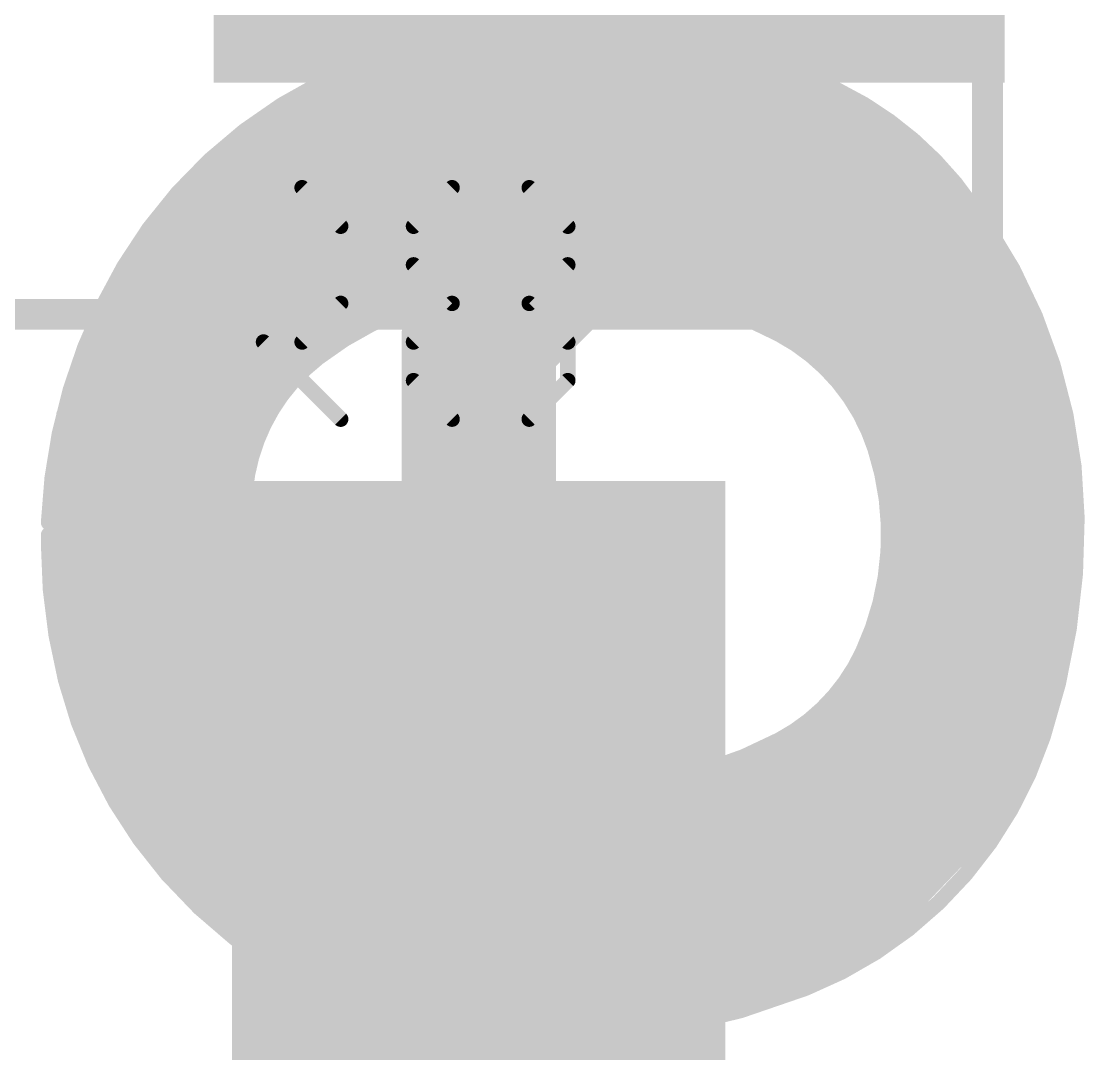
# Model space of a CAD drawing. Extents: x -26 to 81, y -15 to 33.
# Drawn here: x 6.866 to 8.618, y 10.499 to 12.2 of the extents above; entities that cross this region are included whole.
import ezdxf

# ---------------------------------------------------------------- set-up
doc = ezdxf.new("R2010")
doc.units = 0
for name, color, linetype in [('1', 12, 'CONTINUOUS'), ('22', 53, 'CONTINUOUS'), ('25', 253, 'CONTINUOUS'), ('29', 253, 'CONTINUOUS'), ('31', 253, 'CONTINUOUS'), ('39', 12, 'CONTINUOUS')]:
    doc.layers.add(name, color=color, linetype=linetype)

# ---------------------------------------------------------------- blocks, each defined once
blk = doc.blocks.new('RECT')
blk.add_solid([(-0.5, -0.5), (0.5, -0.5), (-0.5, 0.5), (0.5, 0.5)])

msp = doc.modelspace()

# ---------------------------------------------------------------- linework, layer by layer
at = {"layer": '1', "const_width": 0.254}
for points in [[(7.835, 12.7), (7.835, 11.899)], [(7.62, 11.684), (7.835, 11.899)], [(7.62, 10.2362), (7.62, 11.684)]]:
    msp.add_lwpolyline(points, dxfattribs=at)
at = {"layer": '1', "const_width": 0.127}
for points in [[(7.8799, 11.8541, 1), (7.7901, 11.9439)], [(7.7715, 11.899, 1), (7.8985, 11.899)], [(7.6835, 11.684, 1), (7.5565, 11.684)], [(7.5751, 11.7289, 1), (7.6649, 11.6391)]]:
    msp.add_lwpolyline(points, format="xyb", dxfattribs=at)
at = {"layer": '22', "const_width": 0.0254}
for points in [[(7.7318, 12.1844), (7.3762, 12.1031)], [(8.1204, 12.1234), (7.7318, 12.1844)], [(7.6539, 12.1666), (7.8452, 12.1666)], [(7.5428, 12.1412), (8.007, 12.1412)], [(7.4318, 12.1158), (8.1322, 12.1158)], [(8.3693, 11.9634), (8.1204, 12.1234)], [(7.3762, 12.1031), (7.1044, 11.8897)], [(7.36, 12.0904), (8.1717, 12.0904)], [(7.3277, 12.065), (8.2112, 12.065)], [(7.2953, 12.0396), (8.2508, 12.0396)], [(7.263, 12.0142), (8.2903, 12.0142)], [(7.2306, 11.9888), (8.3298, 11.9888)], [(7.1983, 11.9634), (8.3693, 11.9634)], [(8.5471, 11.6789), (8.3693, 11.9634)], [(7.1659, 11.938), (8.3852, 11.938)], [(7.1336, 11.9126), (8.401, 11.9126)], [(7.1044, 11.8897), (6.9367, 11.5519)], [(7.1032, 11.8872), (8.4169, 11.8872)], [(7.0906, 11.8618), (8.4328, 11.8618)], [(7.0779, 11.8364), (8.4487, 11.8364)], [(7.0653, 11.811), (8.4645, 11.811)], [(7.0527, 11.7856), (8.4804, 11.7856)], [(7.5006, 11.7399), (7.6505, 11.7678)], [(7.6505, 11.7678), (7.8384, 11.7729)], [(7.8384, 11.7729), (7.9654, 11.7551)], [(7.0401, 11.7602), (7.6097, 11.7602)], [(7.929, 11.7602), (8.4963, 11.7602)], [(7.9654, 11.7551), (8.0823, 11.717)], [(7.0275, 11.7348), (7.4891, 11.7348)], [(7.4092, 11.6992), (7.5006, 11.7399)], [(8.0277, 11.7348), (8.5122, 11.7348)], [(7.0149, 11.7094), (7.4321, 11.7094)], [(8.0823, 11.717), (8.189, 11.6611)], [(8.0968, 11.7094), (8.528, 11.7094)], [(7.2974, 11.618), (7.4092, 11.6992)], [(7.0023, 11.684), (7.3883, 11.684)], [(8.1453, 11.684), (8.5439, 11.684)], [(8.5877, 11.3792), (8.5471, 11.6789)], [(6.9897, 11.6586), (7.3533, 11.6586)], [(8.189, 11.6611), (8.2931, 11.491)], [(8.1905, 11.6586), (8.5499, 11.6586)], [(6.9771, 11.6332), (7.3183, 11.6332)], [(8.2061, 11.6332), (8.5533, 11.6332)], [(6.9645, 11.6078), (7.2918, 11.6078)], [(7.2314, 11.4986), (7.2974, 11.618)], [(8.2216, 11.6078), (8.5567, 11.6078)], [(6.9518, 11.5824), (7.2777, 11.5824)], [(8.2372, 11.5824), (8.5602, 11.5824)], [(6.9367, 11.5519), (6.919, 11.4046)], [(6.9392, 11.557), (7.2637, 11.557)], [(8.2527, 11.557), (8.5636, 11.557)], [(6.9343, 11.5316), (7.2496, 11.5316)], [(8.2683, 11.5316), (8.5671, 11.5316)], [(6.9312, 11.5062), (7.2356, 11.5062)], [(7.2161, 11.3868), (7.2314, 11.4986)], [(8.2838, 11.5062), (8.5705, 11.5062)], [(6.9282, 11.4808), (7.229, 11.4808)], [(8.2931, 11.491), (8.316, 11.3106)], [(8.2944, 11.4808), (8.5739, 11.4808)], [(6.9251, 11.4554), (7.2255, 11.4554)], [(8.2976, 11.4554), (8.5774, 11.4554)], [(6.9221, 11.43), (7.222, 11.43)], [(8.3008, 11.43), (8.5808, 11.43)], [(6.919, 11.4046), (6.919, 11.3995)], [(6.919, 11.4046), (7.2185, 11.4046)], [(6.919, 11.3995), (6.924, 11.3868)], [(7.2339, 11.3741), (7.2339, 11.397)], [(8.3041, 11.4046), (8.5843, 11.4046)], [(6.924, 11.3868), (7.2161, 11.3868)], [(8.3073, 11.3792), (8.5877, 11.3792)], [(8.5623, 11.1277), (8.5877, 11.3792)], [(6.9113, 11.3741), (7.2339, 11.3741)], [(7.2288, 11.3538), (6.9113, 11.3538)], [(6.9113, 11.3538), (6.9113, 11.3386)], [(7.2187, 11.3436), (6.9215, 11.3386)], [(7.2187, 11.3335), (7.2187, 11.3436)], [(8.3105, 11.3538), (8.5851, 11.3538)], [(6.9215, 11.3386), (6.9469, 11.1379)], [(6.9228, 11.3284), (7.2191, 11.3284)], [(7.2288, 11.2116), (7.2187, 11.3335)], [(8.3137, 11.3284), (8.5826, 11.3284)], [(8.316, 11.3106), (8.255, 11.1303)], [(6.926, 11.303), (7.2212, 11.303)], [(8.3134, 11.303), (8.58, 11.303)], [(6.9292, 11.2776), (7.2233, 11.2776)], [(8.3048, 11.2776), (8.5774, 11.2776)], [(6.9324, 11.2522), (7.2254, 11.2522)], [(8.2962, 11.2522), (8.5749, 11.2522)], [(6.9356, 11.2268), (7.2275, 11.2268)], [(8.2877, 11.2268), (8.5723, 11.2268)], [(6.9389, 11.2014), (7.2343, 11.2014)], [(7.2822, 11.1125), (7.2288, 11.2116)], [(8.2791, 11.2014), (8.5697, 11.2014)], [(6.9421, 11.176), (7.248, 11.176)], [(8.2705, 11.176), (8.5672, 11.176)], [(6.9453, 11.1506), (7.2617, 11.1506)], [(8.2619, 11.1506), (8.5646, 11.1506)], [(6.9469, 11.1379), (7.0028, 10.9753)], [(8.255, 11.1303), (8.1534, 11.0185)], [(6.9513, 11.1252), (7.2754, 11.1252)], [(7.366, 11.0261), (7.2822, 11.1125)], [(8.2504, 11.1252), (8.5614, 11.1252)], [(8.4988, 10.9423), (8.5623, 11.1277)], [(6.96, 11.0998), (7.2945, 11.0998)], [(8.2273, 11.0998), (8.5527, 11.0998)], [(6.9687, 11.0744), (7.3192, 11.0744)], [(8.2042, 11.0744), (8.544, 11.0744)], [(6.9775, 11.049), (7.3438, 11.049)], [(8.1811, 11.049), (8.5353, 11.049)], [(7.5311, 10.9499), (7.366, 11.0261)], [(6.9862, 11.0236), (7.3714, 11.0236)], [(8.1534, 11.0185), (8.0289, 10.9626)], [(8.158, 11.0236), (8.5266, 11.0236)], [(6.9949, 10.9982), (7.4264, 10.9982)], [(8.1082, 10.9982), (8.5179, 10.9982)], [(7.0028, 10.9753), (7.1399, 10.7772)], [(7.0045, 10.9728), (7.4815, 10.9728)], [(8.0516, 10.9728), (8.5092, 10.9728)], [(8.0289, 10.9626), (7.8715, 10.9245)], [(7.0221, 10.9474), (7.5504, 10.9474)], [(7.7267, 10.9245), (7.5311, 10.9499)], [(7.9661, 10.9474), (8.5005, 10.9474)], [(8.4201, 10.8306), (8.4988, 10.9423)], [(7.0397, 10.922), (8.4845, 10.922)], [(7.8715, 10.9245), (7.7267, 10.9245)], [(7.0573, 10.8966), (8.4666, 10.8966)], [(7.0748, 10.8712), (8.4487, 10.8712)], [(7.0924, 10.8458), (8.4308, 10.8458)], [(7.11, 10.8204), (8.4103, 10.8204)], [(8.3058, 10.7112), (8.4201, 10.8306)], [(7.1276, 10.795), (8.386, 10.795)], [(7.1399, 10.7772), (7.2669, 10.668)], [(7.1487, 10.7696), (8.3617, 10.7696)], [(7.1783, 10.7442), (8.3374, 10.7442)], [(7.2078, 10.7188), (8.3131, 10.7188)], [(8.1763, 10.6299), (8.3058, 10.7112)], [(7.2374, 10.6934), (8.2774, 10.6934)], [(7.2669, 10.668), (7.5006, 10.5639)], [(7.2669, 10.668), (8.237, 10.668)], [(7.3239, 10.6426), (8.1965, 10.6426)], [(7.9299, 10.5613), (8.1763, 10.6299)], [(7.3809, 10.6172), (8.1307, 10.6172)], [(7.438, 10.5918), (8.0395, 10.5918)], [(7.495, 10.5664), (7.9482, 10.5664)], [(7.5006, 10.5639), (7.7191, 10.5359)], [(7.7191, 10.5359), (7.9299, 10.5613)], [(7.6793, 10.541), (7.7614, 10.541)]]:
    msp.add_lwpolyline(points, dxfattribs=at)
at = {"layer": '22'}
for points, const_width in [([(7.9578, 12.1717, 0.0851), (7.5743, 12.1691)], 0.0254), ([(7.7328, 12.1907, 1), (7.7308, 12.1781)], 0.0127), ([(7.7332, 12.1782, 1), (7.7304, 12.1906)], 0.0127), ([(7.5743, 12.1691, 0.2183), (7.0358, 11.7958)], 0.0254), ([(7.5732, 12.1754, 1), (7.5754, 12.1628)], 0.0127), ([(7.5754, 12.1628, 1), (7.5732, 12.1754)], 0.0127), ([(7.6539, 12.173, 1), (7.6539, 12.1603)], 0.0127), ([(7.8452, 12.1603, 1), (7.8452, 12.173)], 0.0127), ([(8.255, 12.0625, 0.0949), (7.9578, 12.1717)], 0.0254), ([(7.9588, 12.178, 1), (7.9568, 12.1654)], 0.0127), ([(7.9568, 12.1654, 1), (7.9588, 12.178)], 0.0127), ([(7.5428, 12.1476, 1), (7.5428, 12.1349)], 0.0127), ([(8.007, 12.1349, 1), (8.007, 12.1476)], 0.0127), ([(7.4318, 12.1221, 1), (7.4318, 12.1095)], 0.0127), ([(8.1238, 12.1287, 1), (8.117, 12.1181)], 0.0127), ([(8.1194, 12.1171, 1), (8.1214, 12.1297)], 0.0127), ([(8.1322, 12.1095, 1), (8.1322, 12.1221)], 0.0127), ([(7.3748, 12.1093, 1), (7.3776, 12.0969)], 0.0127), ([(7.3801, 12.0981, 1), (7.3723, 12.1081)], 0.0127), ([(7.36, 12.0968, 1), (7.36, 12.0841)], 0.0127), ([(8.1717, 12.0841, 1), (8.1717, 12.0968)], 0.0127), ([(7.3277, 12.0714, 1), (7.3277, 12.0587)], 0.0127), ([(8.2112, 12.0587, 1), (8.2112, 12.0714)], 0.0127), ([(8.4049, 11.9329, 0.0859), (8.255, 12.0625)], 0.0254), ([(8.2583, 12.0679, 1), (8.2517, 12.0571)], 0.0127), ([(8.2517, 12.0571, 1), (8.2583, 12.0679)], 0.0127), ([(7.2953, 12.0459, 1), (7.2953, 12.0333)], 0.0127), ([(8.2508, 12.0333, 1), (8.2508, 12.0459)], 0.0127), ([(7.263, 12.0206, 1), (7.263, 12.0079)], 0.0127), ([(8.2903, 12.0079, 1), (8.2903, 12.0206)], 0.0127), ([(7.2306, 11.9952, 1), (7.2306, 11.9825)], 0.0127), ([(8.3298, 11.9825, 1), (8.3298, 11.9952)], 0.0127), ([(7.1983, 11.9697, 1), (7.1983, 11.9571)], 0.0127), ([(8.3747, 11.9668, 1), (8.3639, 11.96)], 0.0127), ([(8.3659, 11.9581, 1), (8.3727, 11.9687)], 0.0127), ([(8.3693, 11.9571, 1), (8.3693, 11.9697)], 0.0127), ([(7.1659, 11.9444, 1), (7.1659, 11.9317)], 0.0127), ([(8.3852, 11.9317, 1), (8.3852, 11.9444)], 0.0127), ([(8.6055, 11.3817, 0.1703), (8.4049, 11.9329)], 0.0254), ([(8.4098, 11.9369, 1), (8.4, 11.9289)], 0.0127), ([(8.4, 11.9289, 1), (8.4098, 11.9369)], 0.0127), ([(7.1336, 11.919, 1), (7.1336, 11.9063)], 0.0127), ([(8.401, 11.9063, 1), (8.401, 11.919)], 0.0127), ([(7.1032, 11.8935, 1), (7.1032, 11.8809)], 0.0127), ([(7.1005, 11.8947, 1), (7.1083, 11.8847)], 0.0127), ([(7.1101, 11.8869, 1), (7.0987, 11.8925)], 0.0127), ([(8.4169, 11.8809, 1), (8.4169, 11.8935)], 0.0127), ([(7.0906, 11.8681, 1), (7.0906, 11.8555)], 0.0127), ([(8.4328, 11.8555, 1), (8.4328, 11.8681)], 0.0127), ([(7.0779, 11.8428, 1), (7.0779, 11.8301)], 0.0127), ([(8.4487, 11.8301, 1), (8.4487, 11.8428)], 0.0127), ([(7.0358, 11.7958, 0.1246), (6.9113, 11.3741)], 0.0254), ([(7.0413, 11.7926, 1), (7.0303, 11.799)], 0.0127), ([(7.0653, 11.8173, 1), (7.0653, 11.8047)], 0.0127), ([(8.4645, 11.8047, 1), (8.4645, 11.8173)], 0.0127), ([(7.0303, 11.799, 1), (7.0413, 11.7926)], 0.0127), ([(7.0527, 11.7919, 1), (7.0527, 11.7793)], 0.0127), ([(8.4804, 11.7793, 1), (8.4804, 11.7919)], 0.0127), ([(7.6503, 11.7741, 1), (7.6507, 11.7615)], 0.0127), ([(7.6517, 11.7616, 1), (7.6493, 11.774)], 0.0127), ([(7.8393, 11.7792, 1), (7.8375, 11.7666)], 0.0127), ([(7.8386, 11.7666, 1), (7.8382, 11.7792)], 0.0127), ([(7.0401, 11.7666, 1), (7.0401, 11.7539)], 0.0127), ([(7.6403, 11.7551, 0.1478), (7.3558, 11.6459)], 0.0254), ([(7.6097, 11.7539, 1), (7.6097, 11.7666)], 0.0127), ([(7.8867, 11.7526, 0.0416), (7.6403, 11.7551)], 0.0254), ([(7.6398, 11.7614, 1), (7.6408, 11.7488)], 0.0127), ([(7.6408, 11.7488, 1), (7.6398, 11.7614)], 0.0127), ([(8.1153, 11.684, 0.0995), (7.8867, 11.7526)], 0.0254), ([(7.8873, 11.7589, 1), (7.8861, 11.7463)], 0.0127), ([(7.8861, 11.7463, 1), (7.8873, 11.7589)], 0.0127), ([(7.929, 11.7666, 1), (7.929, 11.7539)], 0.0127), ([(7.9674, 11.7611, 1), (7.9634, 11.7491)], 0.0127), ([(7.9645, 11.7488, 1), (7.9663, 11.7614)], 0.0127), ([(8.4963, 11.7539, 1), (8.4963, 11.7666)], 0.0127), ([(7.0275, 11.7411, 1), (7.0275, 11.7285)], 0.0127), ([(7.4891, 11.7285, 1), (7.4891, 11.7411)], 0.0127), ([(7.4994, 11.7461, 1), (7.5018, 11.7337)], 0.0127), ([(7.5032, 11.7341, 1), (7.498, 11.7457)], 0.0127), ([(8.0277, 11.7411, 1), (8.0277, 11.7285)], 0.0127), ([(8.5122, 11.7285, 1), (8.5122, 11.7411)], 0.0127), ([(7.0149, 11.7157, 1), (7.0149, 11.7031)], 0.0127), ([(7.4321, 11.7031, 1), (7.4321, 11.7157)], 0.0127), ([(8.0852, 11.7226, 1), (8.0794, 11.7114)], 0.0127), ([(8.0803, 11.711, 1), (8.0843, 11.723)], 0.0127), ([(8.0968, 11.7157, 1), (8.0968, 11.7031)], 0.0127), ([(8.528, 11.7031, 1), (8.528, 11.7157)], 0.0127), ([(7.4066, 11.705, 1), (7.4118, 11.6934)], 0.0127), ([(7.4129, 11.6941, 1), (7.4055, 11.7043)], 0.0127), ([(7.0023, 11.6904, 1), (7.0023, 11.6777)], 0.0127), ([(7.3883, 11.6777, 1), (7.3883, 11.6904)], 0.0127), ([(8.2728, 11.496, 0.1942), (8.1153, 11.684)], 0.0254), ([(8.1183, 11.6896, 1), (8.1123, 11.6784)], 0.0127), ([(8.1123, 11.6784, 1), (8.1183, 11.6896)], 0.0127), ([(8.1453, 11.6904, 1), (8.1453, 11.6777)], 0.0127), ([(8.5534, 11.6798, 1), (8.5408, 11.678)], 0.0127), ([(8.5417, 11.6755, 1), (8.5525, 11.6823)], 0.0127), ([(8.5439, 11.6777, 1), (8.5439, 11.6904)], 0.0127), ([(6.9897, 11.6649, 1), (6.9897, 11.6523)], 0.0127), ([(7.3533, 11.6523, 1), (7.3533, 11.6649)], 0.0127), ([(8.1944, 11.6644, 1), (8.1836, 11.6578)], 0.0127), ([(8.1905, 11.6649, 1), (8.1905, 11.6523)], 0.0127), ([(8.1861, 11.6555, 1), (8.1919, 11.6667)], 0.0127), ([(8.5499, 11.6523, 1), (8.5499, 11.6649)], 0.0127), ([(7.3558, 11.6459, 0.2316), (7.2339, 11.397)], 0.0254), ([(7.3519, 11.6509, 1), (7.3597, 11.6409)], 0.0127), ([(7.3597, 11.6409, 1), (7.3519, 11.6509)], 0.0127), ([(6.9771, 11.6395, 1), (6.9771, 11.6269)], 0.0127), ([(7.3183, 11.6269, 1), (7.3183, 11.6395)], 0.0127), ([(8.2061, 11.6395, 1), (8.2061, 11.6269)], 0.0127), ([(8.5533, 11.6269, 1), (8.5533, 11.6395)], 0.0127), ([(6.9645, 11.6142, 1), (6.9645, 11.6015)], 0.0127), ([(7.2937, 11.6231, 1), (7.3011, 11.6129)], 0.0127), ([(7.303, 11.6149, 1), (7.2918, 11.6211)], 0.0127), ([(7.2918, 11.6015, 1), (7.2918, 11.6142)], 0.0127), ([(8.2216, 11.6142, 1), (8.2216, 11.6015)], 0.0127), ([(8.5567, 11.6015, 1), (8.5567, 11.6142)], 0.0127), ([(6.9518, 11.5887, 1), (6.9518, 11.5761)], 0.0127), ([(7.2777, 11.5761, 1), (7.2777, 11.5887)], 0.0127), ([(8.2372, 11.5887, 1), (8.2372, 11.5761)], 0.0127), ([(8.5602, 11.5761, 1), (8.5602, 11.5887)], 0.0127), ([(6.943, 11.5511, 1), (6.9304, 11.5527)], 0.0127), ([(6.9392, 11.5633, 1), (6.9392, 11.5507)], 0.0127), ([(7.2637, 11.5507, 1), (7.2637, 11.5633)], 0.0127), ([(8.2527, 11.5633, 1), (8.2527, 11.5507)], 0.0127), ([(8.5636, 11.5507, 1), (8.5636, 11.5633)], 0.0127), ([(6.931, 11.5547, 1), (6.9424, 11.5491)], 0.0127), ([(6.9343, 11.538, 1), (6.9343, 11.5253)], 0.0127), ([(7.2496, 11.5253, 1), (7.2496, 11.538)], 0.0127), ([(8.2683, 11.538, 1), (8.2683, 11.5253)], 0.0127), ([(8.5671, 11.5253, 1), (8.5671, 11.538)], 0.0127), ([(6.9312, 11.5125, 1), (6.9312, 11.4999)], 0.0127), ([(7.2377, 11.4977, 1), (7.2251, 11.4995)], 0.0127), ([(7.2356, 11.4999, 1), (7.2356, 11.5125)], 0.0127), ([(8.2838, 11.5125, 1), (8.2838, 11.4999)], 0.0127), ([(8.5705, 11.4999, 1), (8.5705, 11.5125)], 0.0127), ([(6.9282, 11.4871, 1), (6.9282, 11.4745)], 0.0127), ([(7.2258, 11.5017, 1), (7.237, 11.4955)], 0.0127), ([(7.229, 11.4745, 1), (7.229, 11.4871)], 0.0127), ([(8.2525, 11.1608, 0.1897), (8.2728, 11.496)], 0.0254), ([(8.2788, 11.498, 1), (8.2668, 11.494)], 0.0127), ([(8.2668, 11.494, 1), (8.2788, 11.498)], 0.0127), ([(8.2994, 11.4918, 1), (8.2868, 11.4902)], 0.0127), ([(8.2877, 11.4877, 1), (8.2985, 11.4943)], 0.0127), ([(8.2944, 11.4871, 1), (8.2944, 11.4745)], 0.0127), ([(8.5739, 11.4745, 1), (8.5739, 11.4871)], 0.0127), ([(6.9251, 11.4618, 1), (6.9251, 11.4491)], 0.0127), ([(7.2255, 11.4491, 1), (7.2255, 11.4618)], 0.0127), ([(8.2976, 11.4618, 1), (8.2976, 11.4491)], 0.0127), ([(8.5774, 11.4491, 1), (8.5774, 11.4618)], 0.0127), ([(6.9221, 11.4363, 1), (6.9221, 11.4237)], 0.0127), ([(7.222, 11.4237, 1), (7.222, 11.4363)], 0.0127), ([(8.3008, 11.4363, 1), (8.3008, 11.4237)], 0.0127), ([(8.5808, 11.4237, 1), (8.5808, 11.4363)], 0.0127), ([(6.919, 11.4109, 1), (6.919, 11.3983)], 0.0127), ([(6.9249, 11.4018, 1), (6.9131, 11.3972)], 0.0127), ([(6.9127, 11.4054, 1), (6.9253, 11.4038)], 0.0127), ([(6.9254, 11.4046, 1), (6.9127, 11.4046)], 0.0127), ([(6.9127, 11.3995, 1), (6.9254, 11.3995)], 0.0127), ([(7.2185, 11.3983, 1), (7.2185, 11.4109)], 0.0127), ([(7.2403, 11.397, 1), (7.2275, 11.397)], 0.0127), ([(8.3041, 11.4109, 1), (8.3041, 11.3983)], 0.0127), ([(8.5843, 11.3983, 1), (8.5843, 11.4109)], 0.0127), ([(6.924, 11.3932, 1), (6.924, 11.3805)], 0.0127), ([(6.9181, 11.3845, 1), (6.9299, 11.3891)], 0.0127), ([(7.2098, 11.3877, 1), (7.2224, 11.3859)], 0.0127), ([(7.2161, 11.3805, 1), (7.2161, 11.3932)], 0.0127), ([(7.2276, 11.397, 1), (7.2402, 11.397)], 0.0127), ([(8.3073, 11.3856, 1), (8.3073, 11.3729)], 0.0127), ([(8.5496, 11.0211, 0.083), (8.6055, 11.3817)], 0.0254), ([(8.594, 11.3786, 1), (8.5814, 11.3798)], 0.0127), ([(8.5877, 11.3729, 1), (8.5877, 11.3856)], 0.0127), ([(8.6118, 11.3818, 1), (8.5992, 11.3816)], 0.0127), ([(8.5992, 11.3816, 1), (8.6118, 11.3818)], 0.0127), ([(6.9113, 11.3804, 1), (6.9113, 11.3678)], 0.0127), ([(6.905, 11.3743, 1), (6.9176, 11.3739)], 0.0127), ([(7.2275, 11.3741, 1), (7.2403, 11.3741)], 0.0127), ([(7.2339, 11.3678, 1), (7.2339, 11.3804)], 0.0127), ([(8.5814, 11.3783, 1), (8.594, 11.3801)], 0.0127), ([(6.9113, 11.3601, 1), (6.9113, 11.3475)], 0.0127), ([(6.9177, 11.3538, 1), (6.905, 11.3538)], 0.0127), ([(7.2251, 11.3436, 1), (7.2123, 11.3436)], 0.0127), ([(7.2188, 11.3373, 1), (7.2186, 11.3499)], 0.0127), ([(7.2288, 11.3538, 0.0828), (7.2542, 11.1963)], 0.0254), ([(7.2351, 11.3538, 1), (7.2225, 11.3538)], 0.0127), ([(7.2288, 11.3475, 1), (7.2288, 11.3601)], 0.0127), ([(8.3105, 11.3601, 1), (8.3105, 11.3475)], 0.0127), ([(8.5851, 11.3475, 1), (8.5851, 11.3601)], 0.0127), ([(6.9113, 11.3386, 0.0624), (6.9393, 11.115)], 0.0254), ([(6.9177, 11.3386, 1), (6.905, 11.3386)], 0.0127), ([(6.905, 11.3386, 1), (6.9177, 11.3386)], 0.0127), ([(6.9278, 11.3394, 1), (6.9152, 11.3378)], 0.0127), ([(6.9214, 11.3449, 1), (6.9216, 11.3323)], 0.0127), ([(6.9228, 11.3347, 1), (6.9228, 11.3221)], 0.0127), ([(7.2123, 11.3335, 1), (7.2251, 11.3335)], 0.0127), ([(7.225, 11.334, 1), (7.2124, 11.333)], 0.0127), ([(7.2191, 11.3221, 1), (7.2191, 11.3347)], 0.0127), ([(8.3137, 11.3347, 1), (8.3137, 11.3221)], 0.0127), ([(8.5826, 11.3221, 1), (8.5826, 11.3347)], 0.0127), ([(8.3097, 11.3098, 1), (8.3223, 11.3114)], 0.0127), ([(8.322, 11.3086, 1), (8.31, 11.3126)], 0.0127), ([(6.926, 11.3094, 1), (6.926, 11.2967)], 0.0127), ([(7.2212, 11.2967, 1), (7.2212, 11.3094)], 0.0127), ([(8.3134, 11.3094, 1), (8.3134, 11.2967)], 0.0127), ([(8.58, 11.2967, 1), (8.58, 11.3094)], 0.0127), ([(6.9292, 11.284, 1), (6.9292, 11.2713)], 0.0127), ([(7.2233, 11.2713, 1), (7.2233, 11.284)], 0.0127), ([(8.3048, 11.284, 1), (8.3048, 11.2713)], 0.0127), ([(8.5774, 11.2713, 1), (8.5774, 11.284)], 0.0127), ([(6.9324, 11.2585, 1), (6.9324, 11.2459)], 0.0127), ([(7.2254, 11.2459, 1), (7.2254, 11.2585)], 0.0127), ([(8.2962, 11.2585, 1), (8.2962, 11.2459)], 0.0127), ([(8.5749, 11.2459, 1), (8.5749, 11.2585)], 0.0127), ([(6.9356, 11.2332, 1), (6.9356, 11.2205)], 0.0127), ([(7.2275, 11.2205, 1), (7.2275, 11.2332)], 0.0127), ([(8.2877, 11.2332, 1), (8.2877, 11.2205)], 0.0127), ([(8.5723, 11.2205, 1), (8.5723, 11.2332)], 0.0127), ([(6.9389, 11.2078, 1), (6.9389, 11.1951)], 0.0127), ([(7.2344, 11.2146, 1), (7.2232, 11.2086)], 0.0127), ([(7.2225, 11.2111, 1), (7.2351, 11.2121)], 0.0127), ([(7.2343, 11.1951, 1), (7.2343, 11.2078)], 0.0127), ([(8.2791, 11.2078, 1), (8.2791, 11.1951)], 0.0127), ([(8.5697, 11.1951, 1), (8.5697, 11.2078)], 0.0127), ([(7.2542, 11.1963, 0.1209), (7.3203, 11.0922)], 0.0254), ([(7.2602, 11.1983, 1), (7.2482, 11.1943)], 0.0127), ([(7.2482, 11.1943, 1), (7.2602, 11.1983)], 0.0127), ([(6.9421, 11.1823, 1), (6.9421, 11.1697)], 0.0127), ([(7.248, 11.1697, 1), (7.248, 11.1823)], 0.0127), ([(8.2705, 11.1823, 1), (8.2705, 11.1697)], 0.0127), ([(8.5672, 11.1697, 1), (8.5672, 11.1823)], 0.0127), ([(6.9453, 11.157, 1), (6.9453, 11.1443)], 0.0127), ([(7.2617, 11.1443, 1), (7.2617, 11.157)], 0.0127), ([(8.1153, 11.016, 0.1633), (8.2525, 11.1608)], 0.0254), ([(8.2467, 11.1635, 1), (8.2583, 11.1581)], 0.0127), ([(8.2583, 11.1581, 1), (8.2467, 11.1635)], 0.0127), ([(8.2619, 11.157, 1), (8.2619, 11.1443)], 0.0127), ([(8.5646, 11.1443, 1), (8.5646, 11.157)], 0.0127), ([(6.9529, 11.14, 1), (6.9409, 11.1358)], 0.0127), ([(6.9406, 11.1371, 1), (6.9532, 11.1387)], 0.0127), ([(8.2597, 11.126, 1), (8.2503, 11.1346)], 0.0127), ([(6.9455, 11.1166, 1), (6.9331, 11.1134)], 0.0127), ([(6.9393, 11.115, 0.1172), (7.1069, 10.795)], 0.0254), ([(6.9513, 11.1316, 1), (6.9513, 11.1189)], 0.0127), ([(7.2754, 11.1189, 1), (7.2754, 11.1316)], 0.0127), ([(7.2868, 11.1169, 1), (7.2776, 11.1081)], 0.0127), ([(8.2504, 11.1316, 1), (8.2504, 11.1189)], 0.0127), ([(8.249, 11.1323, 1), (8.261, 11.1283)], 0.0127), ([(8.556, 11.1283, 1), (8.5686, 11.1271)], 0.0127), ([(8.5683, 11.1256, 1), (8.5563, 11.1298)], 0.0127), ([(8.5614, 11.1189, 1), (8.5614, 11.1316)], 0.0127), ([(6.9331, 11.1134, 1), (6.9455, 11.1166)], 0.0127), ([(6.96, 11.1061, 1), (6.96, 11.0935)], 0.0127), ([(7.2766, 11.1095, 1), (7.2878, 11.1155)], 0.0127), ([(7.2945, 11.0935, 1), (7.2945, 11.1061)], 0.0127), ([(8.2273, 11.1061, 1), (8.2273, 11.0935)], 0.0127), ([(8.5527, 11.0935, 1), (8.5527, 11.1061)], 0.0127), ([(7.3203, 11.0922, 0.1342), (7.554, 10.9652)], 0.0254), ([(7.3247, 11.0968, 1), (7.3159, 11.0876)], 0.0127), ([(7.3159, 11.0876, 1), (7.3247, 11.0968)], 0.0127), ([(6.9687, 11.0808, 1), (6.9687, 11.0681)], 0.0127), ([(7.3192, 11.0681, 1), (7.3192, 11.0808)], 0.0127), ([(8.2042, 11.0808, 1), (8.2042, 11.0681)], 0.0127), ([(8.544, 11.0681, 1), (8.544, 11.0808)], 0.0127), ([(6.9775, 11.0554, 1), (6.9775, 11.0427)], 0.0127), ([(7.3438, 11.0427, 1), (7.3438, 11.0554)], 0.0127), ([(8.1811, 11.0554, 1), (8.1811, 11.0427)], 0.0127), ([(8.5353, 11.0427, 1), (8.5353, 11.0554)], 0.0127), ([(7.3687, 11.0319, 1), (7.3633, 11.0203)], 0.0127), ([(6.9862, 11.0299, 1), (6.9862, 11.0173)], 0.0127), ([(7.3614, 11.0217, 1), (7.3706, 11.0305)], 0.0127), ([(7.3714, 11.0173, 1), (7.3714, 11.0299)], 0.0127), ([(7.8054, 10.9372, 0.1204), (8.1153, 11.016)], 0.0254), ([(8.1123, 11.0216, 1), (8.1183, 11.0104)], 0.0127), ([(8.1183, 11.0104, 1), (8.1123, 11.0216)], 0.0127), ([(8.1487, 11.0228, 1), (8.1581, 11.0142)], 0.0127), ([(8.156, 11.0127, 1), (8.1508, 11.0243)], 0.0127), ([(8.158, 11.0299, 1), (8.158, 11.0173)], 0.0127), ([(8.1585, 10.607, 0.2224), (8.5496, 11.0211)], 0.0254), ([(8.5266, 11.0173, 1), (8.5266, 11.0299)], 0.0127), ([(8.5436, 11.0231, 1), (8.5556, 11.0191)], 0.0127), ([(8.5556, 11.0191, 1), (8.5436, 11.0231)], 0.0127), ([(6.9949, 11.0046, 1), (6.9949, 10.9919)], 0.0127), ([(7.4264, 10.9919, 1), (7.4264, 11.0046)], 0.0127), ([(8.1082, 11.0046, 1), (8.1082, 10.9919)], 0.0127), ([(8.5179, 10.9919, 1), (8.5179, 11.0046)], 0.0127), ([(7.008, 10.9789, 1), (6.9976, 10.9717)], 0.0127), ([(7.0045, 10.9792, 1), (7.0045, 10.9665)], 0.0127), ([(7.4815, 10.9665, 1), (7.4815, 10.9792)], 0.0127), ([(8.0516, 10.9792, 1), (8.0516, 10.9665)], 0.0127), ([(8.5092, 10.9665, 1), (8.5092, 10.9792)], 0.0127), ([(6.9968, 10.9732, 1), (7.0088, 10.9774)], 0.0127), ([(7.554, 10.9652, 0.0602), (7.8054, 10.9372)], 0.0254), ([(7.5555, 10.9714, 1), (7.5525, 10.959)], 0.0127), ([(7.5525, 10.959, 1), (7.5555, 10.9714)], 0.0127), ([(8.0263, 10.9684, 1), (8.0315, 10.9568)], 0.0127), ([(8.0304, 10.9564, 1), (8.0274, 10.9688)], 0.0127), ([(7.0221, 10.9537, 1), (7.0221, 10.9411)], 0.0127), ([(7.5319, 10.9562, 1), (7.5303, 10.9436)], 0.0127), ([(7.5284, 10.9441, 1), (7.5338, 10.9557)], 0.0127), ([(7.5504, 10.9411, 1), (7.5504, 10.9537)], 0.0127), ([(7.8053, 10.9435, 1), (7.8055, 10.9309)], 0.0127), ([(7.8055, 10.9309, 1), (7.8053, 10.9435)], 0.0127), ([(7.9661, 10.9537, 1), (7.9661, 10.9411)], 0.0127), ([(8.4928, 10.9444, 1), (8.5048, 10.9402)], 0.0127), ([(8.504, 10.9386, 1), (8.4936, 10.946)], 0.0127), ([(8.5005, 10.9411, 1), (8.5005, 10.9537)], 0.0127), ([(7.0397, 10.9284, 1), (7.0397, 10.9157)], 0.0127), ([(7.7267, 10.9308, 1), (7.7267, 10.9182)], 0.0127), ([(7.7259, 10.9182, 1), (7.7275, 10.9308)], 0.0127), ([(7.87, 10.9307, 1), (7.873, 10.9183)], 0.0127), ([(7.8715, 10.9182, 1), (7.8715, 10.9308)], 0.0127), ([(8.4845, 10.9157, 1), (8.4845, 10.9284)], 0.0127), ([(7.0573, 10.903, 1), (7.0573, 10.8903)], 0.0127), ([(8.4666, 10.8903, 1), (8.4666, 10.903)], 0.0127), ([(7.0748, 10.8775, 1), (7.0748, 10.8649)], 0.0127), ([(8.4487, 10.8649, 1), (8.4487, 10.8775)], 0.0127), ([(7.0924, 10.8521, 1), (7.0924, 10.8395)], 0.0127), ([(8.4308, 10.8395, 1), (8.4308, 10.8521)], 0.0127), ([(7.11, 10.8268, 1), (7.11, 10.8141)], 0.0127), ([(8.4103, 10.8141, 1), (8.4103, 10.8268)], 0.0127), ([(8.4149, 10.8343, 1), (8.4253, 10.8269)], 0.0127), ([(8.4247, 10.8262, 1), (8.4155, 10.835)], 0.0127), ([(7.1069, 10.795, 0.2195), (7.7165, 10.5207)], 0.0254), ([(7.1117, 10.7992, 1), (7.1021, 10.7908)], 0.0127), ([(7.1021, 10.7908, 1), (7.1117, 10.7992)], 0.0127), ([(7.1276, 10.8013, 1), (7.1276, 10.7887)], 0.0127), ([(8.386, 10.7887, 1), (8.386, 10.8013)], 0.0127), ([(7.144, 10.782, 1), (7.1358, 10.7724)], 0.0127), ([(7.1347, 10.7736, 1), (7.1451, 10.7808)], 0.0127), ([(7.1487, 10.7759, 1), (7.1487, 10.7633)], 0.0127), ([(8.3617, 10.7633, 1), (8.3617, 10.7759)], 0.0127), ([(7.1783, 10.7506, 1), (7.1783, 10.7379)], 0.0127), ([(8.3374, 10.7379, 1), (8.3374, 10.7506)], 0.0127), ([(7.2078, 10.7251, 1), (7.2078, 10.7125)], 0.0127), ([(8.3092, 10.7058, 1), (8.3024, 10.7166)], 0.0127), ([(8.3131, 10.7125, 1), (8.3131, 10.7251)], 0.0127), ([(7.2374, 10.6997, 1), (7.2374, 10.6871)], 0.0127), ([(8.2774, 10.6871, 1), (8.2774, 10.6997)], 0.0127), ([(8.3012, 10.7156, 1), (8.3104, 10.7068)], 0.0127), ([(7.2669, 10.6744, 1), (7.2669, 10.6617)], 0.0127), ([(7.2695, 10.6738, 1), (7.2643, 10.6622)], 0.0127), ([(7.2628, 10.6632, 1), (7.271, 10.6728)], 0.0127), ([(8.237, 10.6617, 1), (8.237, 10.6744)], 0.0127), ([(7.3239, 10.6489, 1), (7.3239, 10.6363)], 0.0127), ([(8.1965, 10.6363, 1), (8.1965, 10.6489)], 0.0127), ([(8.1729, 10.6353, 1), (8.1797, 10.6245)], 0.0127), ([(8.178, 10.6238, 1), (8.1746, 10.636)], 0.0127), ([(7.3809, 10.6235, 1), (7.3809, 10.6109)], 0.0127), ([(7.7165, 10.5207, 0.092), (8.1585, 10.607)], 0.0254), ([(8.1307, 10.6109, 1), (8.1307, 10.6235)], 0.0127), ([(8.1562, 10.6129, 1), (8.1608, 10.6011)], 0.0127), ([(8.1608, 10.6011, 1), (8.1562, 10.6129)], 0.0127), ([(7.438, 10.5982, 1), (7.438, 10.5855)], 0.0127), ([(8.0395, 10.5855, 1), (8.0395, 10.5982)], 0.0127), ([(7.495, 10.5727, 1), (7.495, 10.5601)], 0.0127), ([(7.5014, 10.5702, 1), (7.4998, 10.5576)], 0.0127), ([(7.498, 10.5581, 1), (7.5032, 10.5697)], 0.0127), ([(7.9282, 10.5674, 1), (7.9316, 10.5552)], 0.0127), ([(7.9307, 10.555, 1), (7.9291, 10.5676)], 0.0127), ([(7.9482, 10.5601, 1), (7.9482, 10.5727)], 0.0127), ([(7.6793, 10.5473, 1), (7.6793, 10.5347)], 0.0127), ([(7.7183, 10.5422, 1), (7.7199, 10.5296)], 0.0127), ([(7.7183, 10.5296, 1), (7.7199, 10.5422)], 0.0127), ([(7.7614, 10.5347, 1), (7.7614, 10.5473)], 0.0127), ([(7.7164, 10.527, 1), (7.7166, 10.5144)], 0.0127), ([(7.7166, 10.5144, 1), (7.7164, 10.527)], 0.0127)]:
    msp.add_lwpolyline(points, format="xyb", dxfattribs=dict(at, const_width=const_width))
at = {"layer": '25', "const_width": 0.0127}
for points in [[(7.1446, 11.9256, 1), (7.1319, 11.9256)], [(7.1383, 11.932, 1), (7.1383, 11.9193)], [(7.3334, 11.9301, 1), (7.3245, 11.9211)], [(7.3289, 11.9193, 1), (7.3289, 11.932)], [(7.576, 11.932, 1), (7.576, 11.9193)], [(7.5805, 11.9211, 1), (7.5716, 11.9301)], [(7.7076, 11.9301, 1), (7.6987, 11.9211)], [(7.7032, 11.9193, 1), (7.7032, 11.932)], [(7.3989, 11.8621, 1), (7.3861, 11.8621)], [(7.388, 11.8576, 1), (7.397, 11.8666)], [(7.5188, 11.8621, 1), (7.5061, 11.8621)], [(7.508, 11.8666, 1), (7.517, 11.8576)], [(7.7731, 11.8621, 1), (7.7604, 11.8621)], [(7.7622, 11.8576, 1), (7.7712, 11.8666)], [(7.517, 11.803, 1), (7.508, 11.794)], [(7.7712, 11.794, 1), (7.7622, 11.803)], [(7.5061, 11.7985, 1), (7.5188, 11.7985)], [(7.7604, 11.7985, 1), (7.7731, 11.7985)], [(7.3861, 11.735, 1), (7.3989, 11.735)], [(7.397, 11.7305, 1), (7.388, 11.7395)], [(7.576, 11.7413, 1), (7.576, 11.7286)], [(7.5805, 11.7305, 1), (7.5716, 11.7395)], [(7.5716, 11.7305, 1), (7.5805, 11.7395)], [(7.7076, 11.7395, 1), (7.6987, 11.7305)], [(7.6987, 11.7395, 1), (7.7076, 11.7305)], [(7.7032, 11.7286, 1), (7.7032, 11.7413)], [(7.1383, 11.6778, 1), (7.1383, 11.6651)], [(7.2699, 11.6759, 1), (7.2609, 11.6669)], [(7.3245, 11.6759, 1), (7.3334, 11.6669)], [(7.3289, 11.6651, 1), (7.3289, 11.6778)], [(7.5188, 11.6714, 1), (7.5061, 11.6714)], [(7.508, 11.6759, 1), (7.517, 11.6669)], [(7.7731, 11.6714, 1), (7.7604, 11.6714)], [(7.7622, 11.6669, 1), (7.7712, 11.6759)], [(7.517, 11.6123, 1), (7.508, 11.6034)], [(7.7712, 11.6034, 1), (7.7622, 11.6123)], [(7.5061, 11.6079, 1), (7.5188, 11.6079)], [(7.7604, 11.6079, 1), (7.7731, 11.6079)], [(7.1319, 11.5443, 1), (7.1446, 11.5443)], [(7.388, 11.5398, 1), (7.397, 11.5488)], [(7.576, 11.5506, 1), (7.576, 11.538)], [(7.5716, 11.5398, 1), (7.5805, 11.5488)], [(7.6987, 11.5488, 1), (7.7076, 11.5398)], [(7.7032, 11.538, 1), (7.7032, 11.5506)]]:
    msp.add_lwpolyline(points, format="xyb", dxfattribs=at)
at = {"layer": '25', "const_width": 0.0254}
for points in [[(7.1383, 11.5443), (7.1383, 11.9256)], [(7.1383, 11.9256), (7.3289, 11.9256)], [(7.3289, 11.9256), (7.3925, 11.8621)], [(7.5125, 11.8621), (7.576, 11.9256)], [(7.576, 11.9256), (7.7032, 11.9256)], [(7.7032, 11.9256), (7.7667, 11.8621)], [(7.3925, 11.8621), (7.3925, 11.735)], [(7.5125, 11.7985), (7.5125, 11.8621)], [(7.7667, 11.8621), (7.7667, 11.7985)], [(7.576, 11.735), (7.5125, 11.7985)], [(7.7667, 11.7985), (7.7032, 11.735)], [(7.3925, 11.735), (7.3289, 11.6714)], [(7.5125, 11.6714), (7.576, 11.735)], [(7.576, 11.735), (7.7032, 11.735)], [(7.7032, 11.735), (7.7667, 11.6714)], [(7.3289, 11.6714), (7.1383, 11.6714)], [(7.2654, 11.6714), (7.3925, 11.5443)], [(7.5125, 11.6079), (7.5125, 11.6714)], [(7.7667, 11.6714), (7.7667, 11.6079)], [(7.576, 11.5443), (7.5125, 11.6079)], [(7.7667, 11.6079), (7.7032, 11.5443)], [(7.7032, 11.5443), (7.576, 11.5443)]]:
    msp.add_lwpolyline(points, dxfattribs=at)
at = {"layer": '39', "const_width": 0.0508}
for points in [[(8.458, 13.683), (8.458, 11.717)], [(8.458, 11.717), (5.512, 11.717)]]:
    msp.add_lwpolyline(points, dxfattribs=at)
at = {"layer": '39', "const_width": 0.0254}
for points in [[(8.458, 11.7043, 1), (8.458, 11.7297)], [(8.4453, 11.717, 1), (8.4707, 11.717)]]:
    msp.add_lwpolyline(points, format="xyb", dxfattribs=at)

# ---------------------------------------------------------------- block references
at = {"layer": '1', "xscale": 0.6096, "yscale": 2.2098, "rotation": 180}
msp.add_blockref('RECT', (7.62, 10.2362), dxfattribs=at)
at = {"layer": '29', "rotation": 180}
for p, xscale, yscale in [((7.835, 12.7), 1.3032, 1.2032), ((7.62, 10.2362), 0.8128, 2.413)]:
    msp.add_blockref('RECT', p, dxfattribs=dict(at, xscale=xscale, yscale=yscale))
at = {"layer": '31', "xscale": 0.6096, "yscale": 2.2098, "rotation": 180}
msp.add_blockref('RECT', (7.62, 10.2362), dxfattribs=at)

doc.saveas('drawing.dxf')
